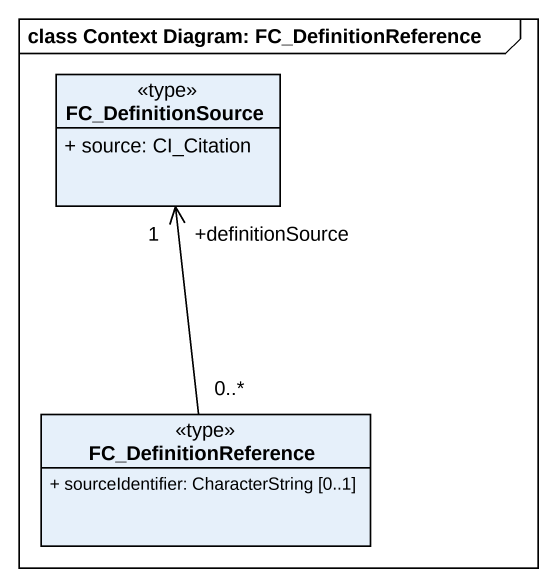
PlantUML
@startuml
mainframe class Context Diagram: FC_DefinitionReference
hide circle
hide empty members
skinparam classAttributeIconSize 0
class FC_DefinitionSource <<type>> {
  + source: CI_Citation
}
class FC_DefinitionReference <<type>> {
  + sourceIdentifier: CharacterString [0..1]
}
FC_DefinitionReference "0..*" -up-> "+definitionSource\n1" FC_DefinitionSource
@enduml
